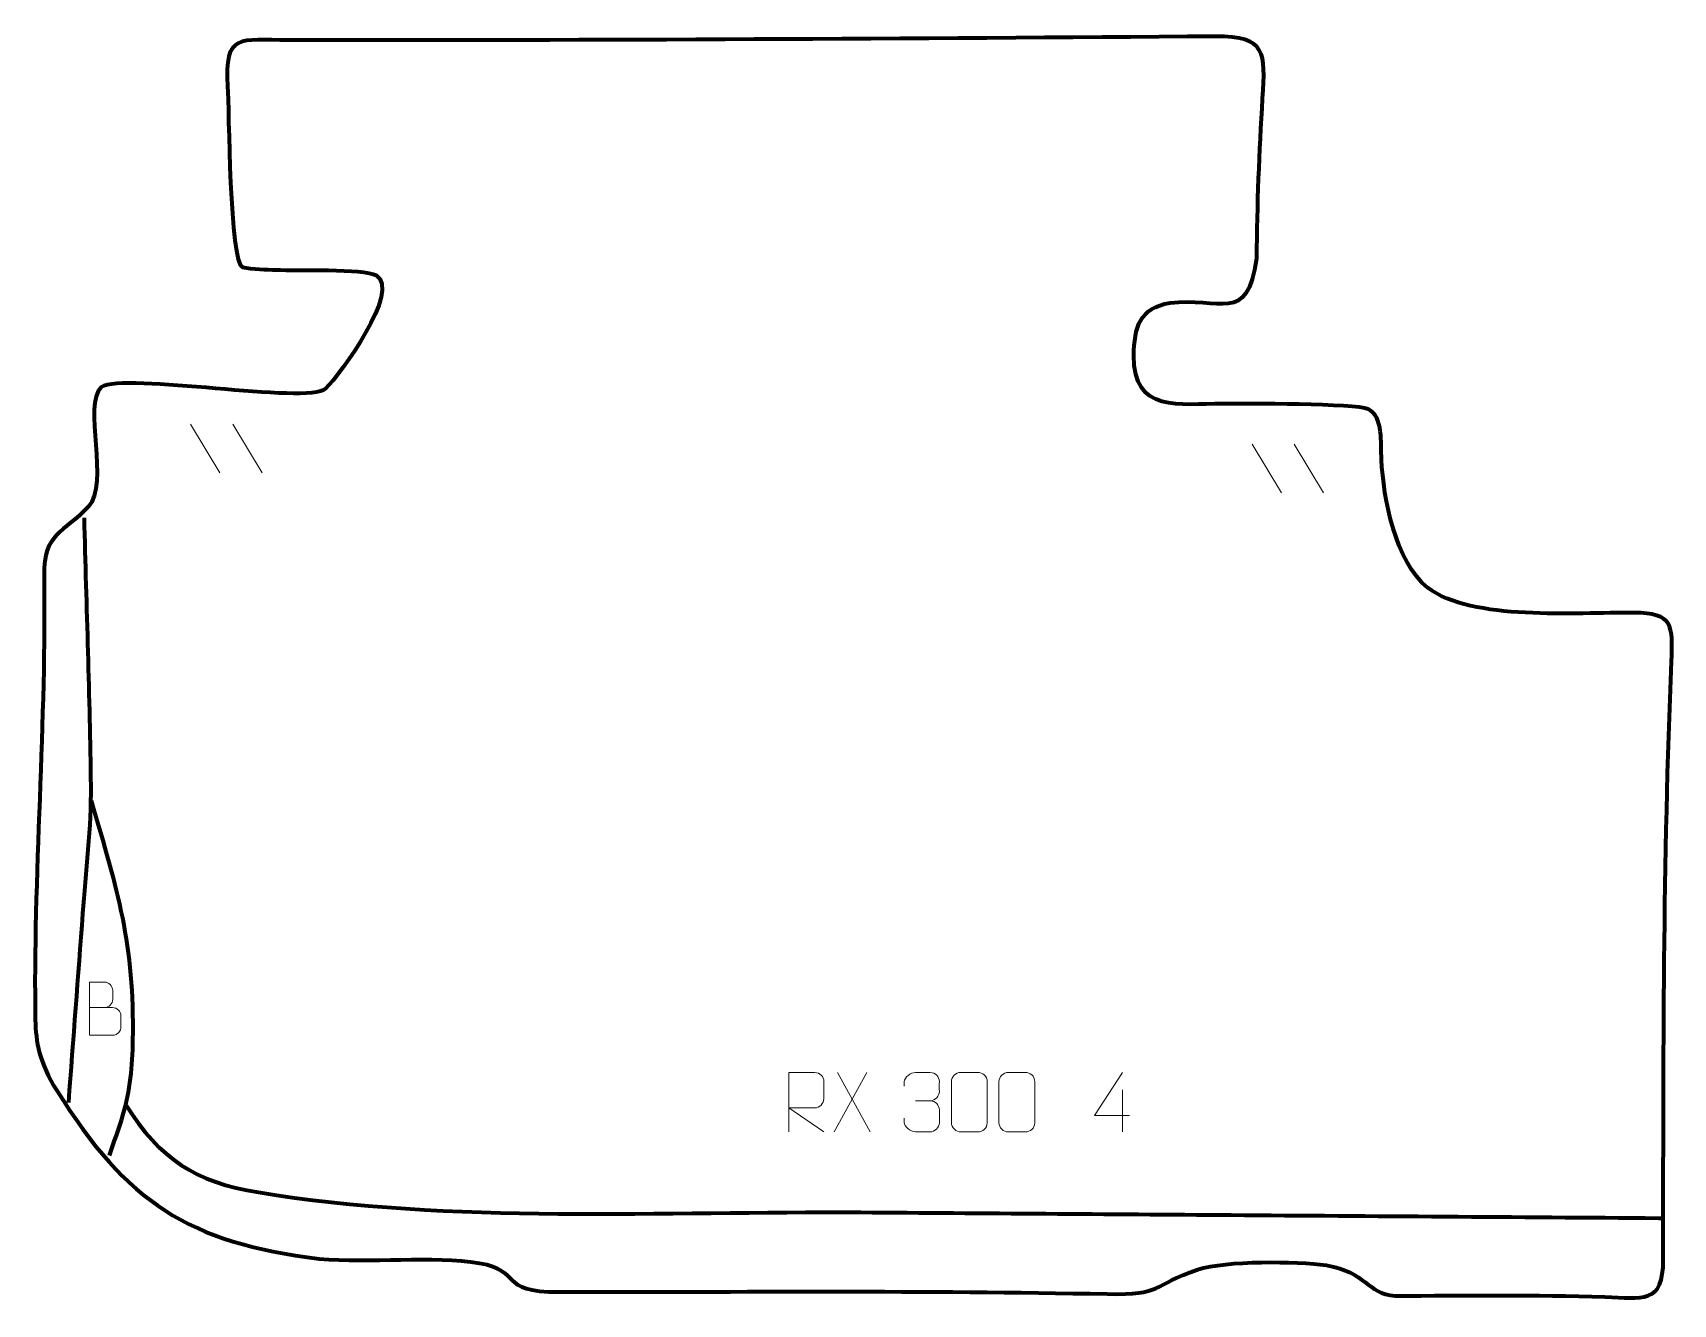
# Model space of a CAD drawing. Header units: millimetres. Extents: x -666 to 25, y 39 to 574.
import ezdxf

# ---------------------------------------------------------------- set-up
doc = ezdxf.new("R2010")
doc.units = ezdxf.units.MM
doc.header["$MEASUREMENT"] = 0
doc.layers.add('layer 2', color=7, linetype='Continuous')
doc.layers.add('layer 3', color=7, linetype='Continuous')

msp = doc.modelspace()

# ---------------------------------------------------------------- linework, layer by layer
at = {"layer": 'layer 2', "color": 140, "lineweight": 158}
for points, knots in [([(-643.9636, 369.8659), (-643.0245, 332.4062), (-641.5994, 294.3664), (-641.1414, 256.9707), (-641.1414, 256.9707), (-640.9414, 240.6479), (-643.3146, 219.9688), (-644.5721, 203.2846), (-644.5721, 203.2846), (-646.5668, 176.8197), (-648.5613, 150.3549), (-650.5561, 123.89)], [0, 0, 0, 0, 0.25, 0.25, 0.25, 0.25, 0.5, 0.5, 0.5, 0.5, 1, 1, 1, 1]), ([(-640.9817, 250.9214), (-629.9472, 213.136), (-622.7898, 190.488), (-623.5148, 150.0489), (-623.5148, 150.0489), (-623.7111, 139.0963), (-624.6777, 128.8812), (-627.7496, 118.328), (-627.7496, 118.328), (-629.4858, 112.7), (-631.4965, 107.1145), (-633.3721, 101.5261)], [0, 0, 0, 0, 0.25, 0.25, 0.25, 0.25, 0.5, 0.5, 0.5, 0.5, 1, 1, 1, 1]), ([(-626.4579, 122.9715), (-611.9377, 99.931), (-597.3119, 90.4293), (-570.596, 86.0404), (-570.596, 86.0404), (-490.4193, 72.7055), (-399.1537, 78.2121), (-317.1804, 77.6233), (-317.1804, 77.6233), (-265.2326, 77.2503), (-213.2847, 76.8774), (-161.3369, 76.5046), (-161.3369, 76.5046), (-101.3971, 76.0743), (-41.4574, 75.6441), (18.4825, 75.2138), (18.4825, 75.2138), (18.4825, 75.2138), (20.4805, 75.1995), (20.4805, 75.1995)], [0, 0, 0, 0, 0.16666667, 0.16666667, 0.16666667, 0.16666667, 0.33333333, 0.33333333, 0.33333333, 0.33333333, 0.5, 0.5, 0.5, 0.5, 0.66666667, 0.66666667, 0.66666667, 0.66666667, 1, 1, 1, 1])]:
    msp.add_open_spline(points, degree=3, knots=knots, dxfattribs=at)
at = {"layer": 'layer 3', "color": 242, "lineweight": 158}
msp.add_open_spline([(-583.5588, 551.2599), (-585.1059, 573.8974), (-578.4851, 570.8384), (-557.9552, 570.8011), (-557.9552, 570.8011), (-428.7205, 570.5657), (-294.6456, 571.4574), (-167.8182, 572.3739), (-167.8182, 572.3739), (-146.6584, 572.5268), (-146.8291, 565.6336), (-148.0897, 546.2648), (-148.0897, 546.2648), (-149.561, 523.6586), (-150.2719, 501.6252), (-150.5798, 478.9806), (-150.5798, 478.9806), (-153.9661, 450.9056), (-166.7822, 463.0836), (-187.0463, 460.2188), (-187.0463, 460.2188), (-199.7778, 458.4189), (-202.1661, 449.7927), (-202.2747, 438.1706), (-202.2747, 438.1706), (-202.5044, 413.6145), (-183.0884, 417.8721), (-164.8843, 417.8448), (-164.8843, 417.8448), (-155.5638, 417.8047), (-108.8868, 417.9458), (-103.6727, 415.5532), (-103.6727, 415.5532), (-97.1819, 412.5748), (-98.4515, 400.9637), (-98.0989, 394.4006), (-98.0989, 394.4006), (-97.2074, 377.8007), (-92.3828, 351.5539), (-78.6349, 340.4177), (-78.6349, 340.4177), (-60.0212, 326.2795), (-16.5402, 330.1018), (8.1715, 329.8809), (8.1715, 329.8809), (24.6421, 329.7336), (24.5887, 324.8173), (23.9311, 309.3293), (23.9311, 309.3293), (20.3996, 226.1498), (20.4893, 141.0634), (20.4783, 57.6315), (20.4783, 57.6315), (20.4758, 38.9676), (11.7559, 41.4294), (-4.0843, 42.0115), (-4.0843, 42.0115), (-33.5053, 43.0402), (-62.9679, 42.5299), (-92.3991, 42.512), (-92.3991, 42.512), (-104.2704, 43.4276), (-104.3982, 52.5583), (-121.2817, 55.3491), (-121.2817, 55.3491), (-133.7794, 57.0852), (-163.6627, 57.4782), (-175.42, 53.5145), (-175.42, 53.5145), (-195.1151, 46.8749), (-189.6446, 42.7712), (-213.5473, 43.2618), (-213.5473, 43.2618), (-290.5978, 44.8224), (-367.04, 44.1215), (-444.0378, 44.1147), (-444.0378, 44.1147), (-470.4247, 44.1124), (-459.2473, 53.1293), (-477.59, 56.2494), (-477.59, 56.2494), (-497.0379, 59.5576), (-523.8465, 56.1638), (-544.9957, 58.097), (-544.9957, 58.097), (-600.2456, 64.8942), (-625.761, 81.6538), (-655.4283, 128.859), (-655.4283, 128.859), (-662.8238, 140.6263), (-664.3073, 149.3039), (-664.4782, 158.586), (-664.4782, 158.586), (-665.5223, 215.3135), (-659.7381, 287.6843), (-660.8064, 345.6662), (-660.8064, 345.6662), (-661.133, 363.3915), (-652.5711, 363.4039), (-642.1147, 374.5655), (-642.1147, 374.5655), (-633.2328, 384.0465), (-644.5148, 417.5545), (-636.8213, 424.7725), (-636.8213, 424.7725), (-626.7241, 431.2218), (-549.929, 417.152), (-542.2571, 424.1852), (-542.2571, 424.1852), (-536.3014, 430.0611), (-510.1763, 465.6155), (-521.0873, 471.8621), (-521.0873, 471.8621), (-526.2367, 474.8102), (-555.1466, 473.8881), (-562.9456, 474.1407), (-562.9456, 474.1407), (-567.3358, 474.2828), (-573.0208, 474.3917), (-577.2952, 475.2899), (-577.2952, 475.2899), (-582.831, 476.8233), (-583.0008, 542.9506), (-583.5588, 551.2599)], degree=3, knots=[0, 0, 0, 0, 0.03125, 0.03125, 0.03125, 0.03125, 0.0625, 0.0625, 0.0625, 0.0625, 0.09375, 0.09375, 0.09375, 0.09375, 0.125, 0.125, 0.125, 0.125, 0.15625, 0.15625, 0.15625, 0.15625, 0.1875, 0.1875, 0.1875, 0.1875, 0.21875, 0.21875, 0.21875, 0.21875, 0.25, 0.25, 0.25, 0.25, 0.28125, 0.28125, 0.28125, 0.28125, 0.3125, 0.3125, 0.3125, 0.3125, 0.34375, 0.34375, 0.34375, 0.34375, 0.375, 0.375, 0.375, 0.375, 0.40625, 0.40625, 0.40625, 0.40625, 0.4375, 0.4375, 0.4375, 0.4375, 0.46875, 0.46875, 0.46875, 0.46875, 0.5, 0.5, 0.5, 0.5, 0.53125, 0.53125, 0.53125, 0.53125, 0.5625, 0.5625, 0.5625, 0.5625, 0.59375, 0.59375, 0.59375, 0.59375, 0.625, 0.625, 0.625, 0.625, 0.65625, 0.65625, 0.65625, 0.65625, 0.6875, 0.6875, 0.6875, 0.6875, 0.71875, 0.71875, 0.71875, 0.71875, 0.75, 0.75, 0.75, 0.75, 0.78125, 0.78125, 0.78125, 0.78125, 0.8125, 0.8125, 0.8125, 0.8125, 0.84375, 0.84375, 0.84375, 0.84375, 0.875, 0.875, 0.875, 0.875, 0.90625, 0.90625, 0.90625, 0.90625, 0.9375, 0.9375, 0.9375, 0.9375, 1, 1, 1, 1], dxfattribs=at)
at = {"layer": 'layer 3', "color": 250, "lineweight": 9}
for points in [[(-599.1644, 409.2909), (-599.1644, 409.2909), (-586.8001, 388.7466), (-586.8001, 388.7466)], [(-581.4345, 409.2909), (-581.4345, 409.2909), (-569.0702, 388.7466), (-569.0702, 388.7466)], [(-152.5476, 400.8242), (-152.5476, 400.8242), (-140.1833, 380.2799), (-140.1833, 380.2799)], [(-134.8177, 400.8242), (-134.8177, 400.8242), (-122.4534, 380.2799), (-122.4534, 380.2799)], [(-314.6201, 136.4132), (-314.6201, 136.4132), (-328.3607, 111.5174), (-328.3607, 111.5174)], [(-326.9061, 136.4132), (-326.9061, 136.4132), (-313.1655, 111.4597), (-313.1655, 111.4597)], [(-294.1453, 124.5126), (-294.1453, 124.5126), (-287.9489, 124.5126), (-287.9489, 124.5126)], [(-207.0236, 129.143), (-207.0236, 129.143), (-207.0236, 111.4783), (-207.0236, 111.4783)]]:
    msp.add_open_spline(points, degree=3, dxfattribs=at)
for points, knots in [([(-641.7222, 163.7585), (-638.4632, 163.7589), (-635.2038, 163.7589), (-631.9441, 163.7585), (-631.9441, 163.7585), (-630.1748, 163.743), (-628.4519, 162.188), (-628.4519, 160.3522), (-628.4519, 160.3522), (-628.4522, 159.3414), (-628.4522, 156.6101), (-628.4519, 155.599), (-628.4519, 155.599), (-628.436, 153.9349), (-629.8173, 152.1311), (-631.8967, 152.1463), (-631.8967, 152.1463), (-635.1567, 152.1466), (-638.4164, 152.1466), (-641.6757, 152.1463), (-641.6757, 152.1463), (-641.6757, 159.5967), (-641.6757, 167.0468), (-641.6757, 174.4966), (-641.6757, 174.4966), (-639.5496, 174.4966), (-637.4232, 174.4966), (-635.2967, 174.4966), (-635.2967, 174.4966), (-633.7912, 174.5124), (-631.9132, 172.8012), (-631.8973, 171.0435), (-631.8973, 171.0435), (-631.8977, 169.1929), (-631.8977, 169.0622), (-631.8973, 167.2113), (-631.8973, 167.2113), (-631.8819, 165.3607), (-633.5428, 163.743), (-635.3432, 163.7585)], [0, 0, 0, 0, 0.09090909, 0.09090909, 0.09090909, 0.09090909, 0.18181818, 0.18181818, 0.18181818, 0.18181818, 0.27272727, 0.27272727, 0.27272727, 0.27272727, 0.36363636, 0.36363636, 0.36363636, 0.36363636, 0.45454545, 0.45454545, 0.45454545, 0.45454545, 0.54545455, 0.54545455, 0.54545455, 0.54545455, 0.63636364, 0.63636364, 0.63636364, 0.63636364, 0.72727273, 0.72727273, 0.72727273, 0.72727273, 0.81818182, 0.81818182, 0.81818182, 0.81818182, 1, 1, 1, 1]), ([(-347.3679, 111.4597), (-347.3679, 111.4597), (-347.3679, 136.4132), (-347.3679, 136.4132), (-347.3679, 136.4132), (-343.7731, 136.4132), (-340.1776, 136.4132), (-336.5824, 136.4132), (-336.5824, 136.4132), (-334.2571, 136.3755), (-332.6998, 134.8855), (-332.7039, 132.5191), (-332.7039, 132.5191), (-332.7043, 130.4836), (-332.7043, 127.4242), (-332.7039, 125.3882), (-332.7039, 125.3882), (-332.7104, 123.5127), (-334.5227, 121.5709), (-336.5322, 121.5518), (-336.5322, 121.5518), (-336.5322, 121.5518), (-347.3679, 121.5518), (-347.3679, 121.5518), (-347.3679, 121.5518), (-347.3679, 121.5518), (-332.7132, 111.4597), (-332.7132, 111.4597)], [0, 0, 0, 0, 0.125, 0.125, 0.125, 0.125, 0.25, 0.25, 0.25, 0.25, 0.375, 0.375, 0.375, 0.375, 0.5, 0.5, 0.5, 0.5, 0.625, 0.625, 0.625, 0.625, 0.75, 0.75, 0.75, 0.75, 1, 1, 1, 1]), ([(-298.855, 130.7578), (-298.855, 130.7578), (-298.855, 132.615), (-298.855, 132.615), (-298.855, 132.615), (-298.8693, 134.3569), (-296.2048, 136.475), (-294.1457, 136.4523), (-294.1457, 136.4523), (-292.0816, 136.4523), (-290.0176, 136.4523), (-287.9539, 136.4523), (-287.9539, 136.4523), (-285.7594, 136.4611), (-284.1611, 134.6143), (-284.1167, 132.7022), (-284.1167, 132.7022), (-284.1171, 131.2671), (-284.1171, 129.832), (-284.1167, 128.3965), (-284.1167, 128.3965), (-284.1653, 126.743), (-285.7679, 124.513), (-287.9662, 124.523), (-287.9662, 124.523), (-285.7625, 124.5118), (-284.1545, 122.7086), (-284.1005, 120.6491), (-284.1005, 120.6491), (-284.1009, 118.8644), (-284.1009, 117.0797), (-284.1005, 115.2946), (-284.1005, 115.2946), (-284.0904, 113.2332), (-286.1453, 111.4701), (-287.9662, 111.4782), (-287.9662, 111.4782), (-290.0315, 111.4785), (-292.0967, 111.4785), (-294.1623, 111.4782), (-294.1623, 111.4782), (-296.3309, 111.4897), (-298.8619, 113.8899), (-298.8805, 115.3517), (-298.8805, 115.3517), (-298.8805, 115.3517), (-298.8805, 117.2603), (-298.8805, 117.2603)], [0, 0, 0, 0, 0.07692308, 0.07692308, 0.07692308, 0.07692308, 0.15384615, 0.15384615, 0.15384615, 0.15384615, 0.23076923, 0.23076923, 0.23076923, 0.23076923, 0.30769231, 0.30769231, 0.30769231, 0.30769231, 0.38461538, 0.38461538, 0.38461538, 0.38461538, 0.46153846, 0.46153846, 0.46153846, 0.46153846, 0.53846154, 0.53846154, 0.53846154, 0.53846154, 0.61538462, 0.61538462, 0.61538462, 0.61538462, 0.69230769, 0.69230769, 0.69230769, 0.69230769, 0.76923077, 0.76923077, 0.76923077, 0.76923077, 0.84615385, 0.84615385, 0.84615385, 0.84615385, 1, 1, 1, 1]), ([(-275.0711, 136.4646), (-272.705, 136.4646), (-270.3385, 136.4646), (-267.972, 136.4646), (-267.972, 136.4646), (-265.9915, 136.5002), (-263.9655, 135.0059), (-263.9384, 132.5638), (-263.9384, 132.5638), (-263.9388, 126.8064), (-263.9388, 121.0486), (-263.9384, 115.2904), (-263.9384, 115.2904), (-264.0805, 112.9628), (-265.7869, 111.4805), (-267.972, 111.4697), (-267.972, 111.4697), (-270.3444, 111.4701), (-272.7168, 111.4701), (-275.0888, 111.4697), (-275.0888, 111.4697), (-277.0473, 111.3641), (-279.0537, 113.252), (-279.0423, 115.273), (-279.0423, 115.273), (-279.0419, 121.0536), (-279.0419, 126.8339), (-279.0423, 132.6137), (-279.0423, 132.6137), (-279.038, 134.7557), (-277.2609, 136.4782), (-275.0711, 136.4646)], [0, 0, 0, 0, 0.11111111, 0.11111111, 0.11111111, 0.11111111, 0.22222222, 0.22222222, 0.22222222, 0.22222222, 0.33333333, 0.33333333, 0.33333333, 0.33333333, 0.44444444, 0.44444444, 0.44444444, 0.44444444, 0.55555556, 0.55555556, 0.55555556, 0.55555556, 0.66666667, 0.66666667, 0.66666667, 0.66666667, 0.77777778, 0.77777778, 0.77777778, 0.77777778, 1, 1, 1, 1]), ([(-255.0711, 136.4646), (-252.705, 136.4646), (-250.3385, 136.4646), (-247.972, 136.4646), (-247.972, 136.4646), (-245.9915, 136.5002), (-243.9655, 135.0059), (-243.9384, 132.5638), (-243.9384, 132.5638), (-243.9388, 126.8064), (-243.9388, 121.0486), (-243.9384, 115.2904), (-243.9384, 115.2904), (-244.0805, 112.9628), (-245.7869, 111.4805), (-247.972, 111.4697), (-247.972, 111.4697), (-250.3444, 111.4701), (-252.7168, 111.4701), (-255.0888, 111.4697), (-255.0888, 111.4697), (-257.0473, 111.3641), (-259.0537, 113.252), (-259.0423, 115.273), (-259.0423, 115.273), (-259.0419, 121.0536), (-259.0419, 126.8339), (-259.0423, 132.6137), (-259.0423, 132.6137), (-259.038, 134.7557), (-257.2609, 136.4782), (-255.0711, 136.4646)], [0, 0, 0, 0, 0.11111111, 0.11111111, 0.11111111, 0.11111111, 0.22222222, 0.22222222, 0.22222222, 0.22222222, 0.33333333, 0.33333333, 0.33333333, 0.33333333, 0.44444444, 0.44444444, 0.44444444, 0.44444444, 0.55555556, 0.55555556, 0.55555556, 0.55555556, 0.66666667, 0.66666667, 0.66666667, 0.66666667, 0.77777778, 0.77777778, 0.77777778, 0.77777778, 1, 1, 1, 1]), ([(-204.0795, 118.3819), (-204.0795, 118.3819), (-218.9012, 118.3819), (-218.9012, 118.3819), (-218.9012, 118.3819), (-218.9012, 118.3819), (-207.0236, 136.4524), (-207.0236, 136.4524)], [0, 0, 0, 0, 0.33333333, 0.33333333, 0.33333333, 0.33333333, 1, 1, 1, 1])]:
    msp.add_open_spline(points, degree=3, knots=knots, dxfattribs=at)

doc.saveas('drawing.dxf')
